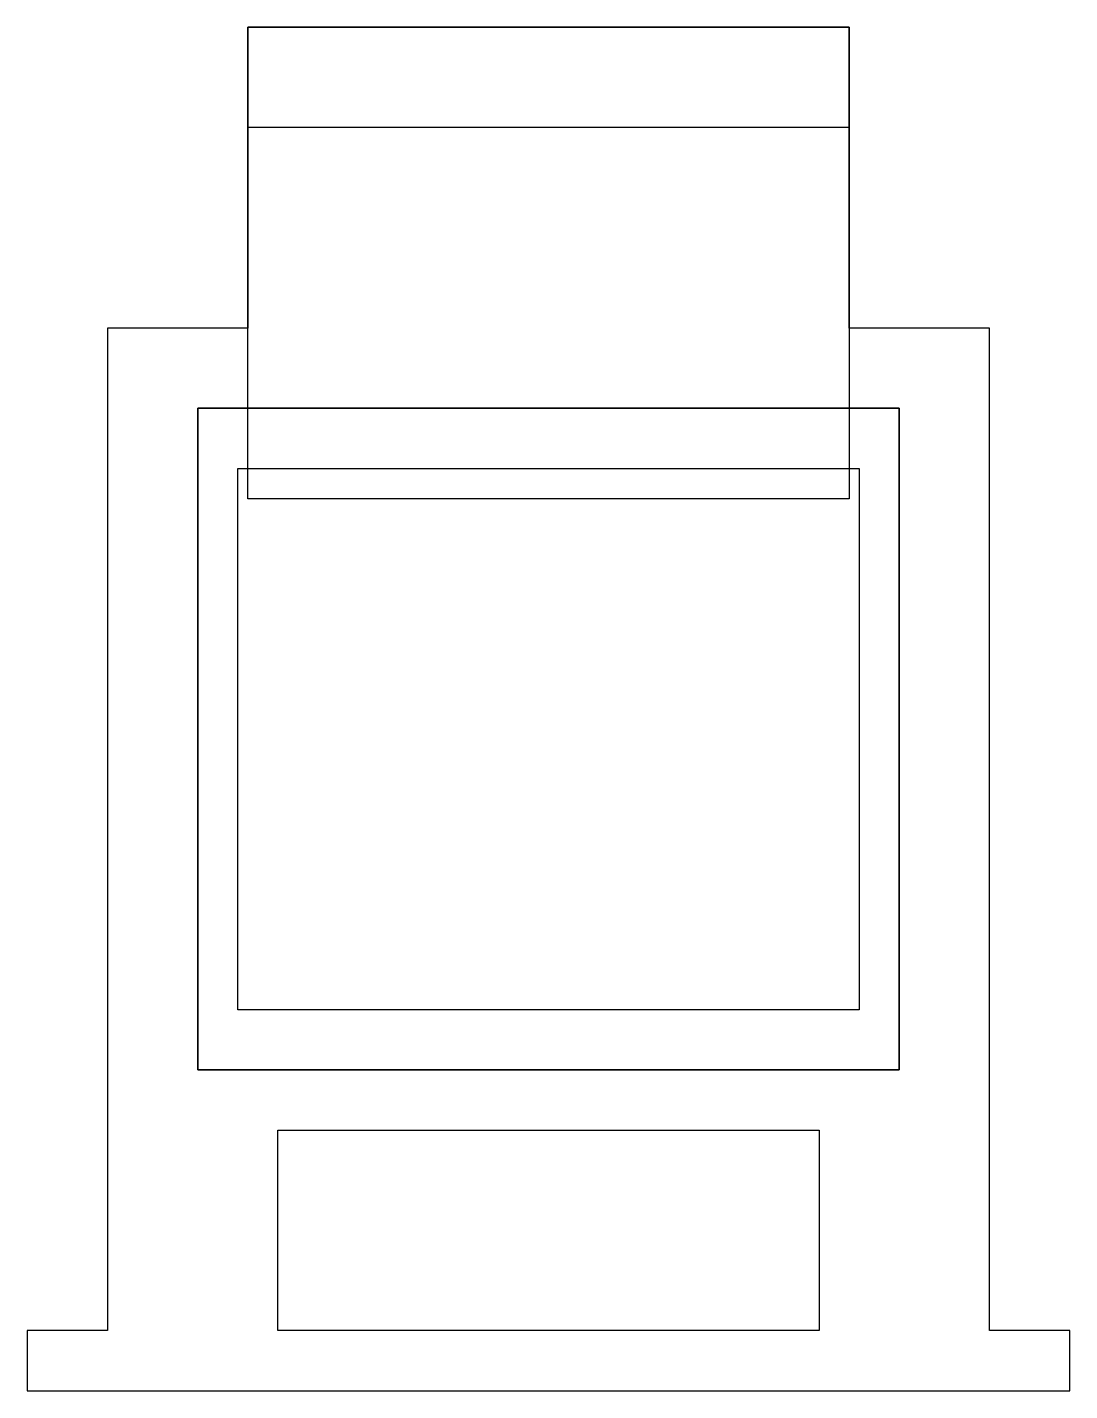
# Model space of a CAD drawing. Header units: millimetres. Extents: x -26 to 26, y 24.9 to 92.9.
import ezdxf

# ---------------------------------------------------------------- set-up
doc = ezdxf.new("R2010")
doc.units = ezdxf.units.MM
doc.layers.get('0').update_dxf_attribs({"linetype": 'CONTINUOUS'})

msp = doc.modelspace()

# ---------------------------------------------------------------- linework, layer by layer
for points in [[(-15, 77.859), (-22, 77.859), (-22, 27.859), (-26, 27.859), (-26, 24.859), (26, 24.859), (26, 27.859), (22, 27.859), (22, 77.859), (15, 77.859), (15, 92.859), (-15, 92.859)], [(-15, 92.859), (15, 92.859), (15, 69.346), (-15, 69.346)], [(-15, 92.859), (15, 92.859), (15, 87.859), (-15, 87.859)], [(-17.5, 73.859), (17.5, 73.859), (17.5, 40.859), (-17.5, 40.859)], [(-17.5, 40.859), (17.5, 40.859), (17.5, 73.859), (-17.5, 73.859)], [(15.5, 70.859), (15.5, 43.859), (-15.5, 43.859), (-15.5, 70.859)], [(13.5, 37.859), (13.5, 27.859), (-13.5, 27.859), (-13.5, 37.859)]]:
    msp.add_lwpolyline(points, close=True)

doc.saveas('drawing.dxf')
